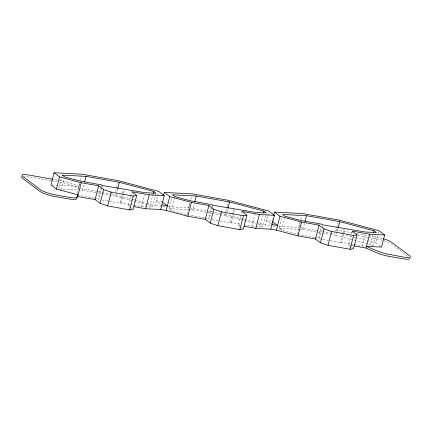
<?xml version="1.0" encoding="UTF-8"?>
<svg xmlns="http://www.w3.org/2000/svg" width="432" height="432" viewBox="0 0 432 432"><rect width="100%" height="100%" fill="white"/><g stroke="black" fill="none" stroke-linecap="round" stroke-linejoin="round"><path stroke-width="0.32" stroke-dasharray="2.16 1.62" d="M58.806 188.379L61.744 177.023M61.906 176.391L62.23 175.133M61.366 189.562L63.979 179.469M76.972 193.725L79.747 183.001M79.796 183.163L78.516 188.093L73.802 185.954A12.139 2.171 14.6 0 0 62.197 182.671L59.557 182.207M80.455 180.608L81.61 176.132M59.303 189.043L82.501 190.237L84.132 183.929M101.893 188.093L98.955 199.444L98.129 198.817L101.066 187.466M101.228 186.835L101.558 185.571M102.055 187.461L102.546 185.566M115.636 191.419L117.752 183.217M102.087 193.736L115.792 196.182L117.59 189.243M123.439 193.914L120.992 203.38L120.166 202.754L122.45 193.919M122.612 193.288L123.428 190.134M123.601 193.288L124.578 189.502M130.631 207.49L128.153 205.61L130.437 196.781M130.599 196.15L131.414 192.996M133.839 205.189L141.647 206.588L144.585 195.232M155.925 193.898L152.501 207.144L150.104 205.33L153.041 193.973M146.696 203.072L155.153 205.324L158.582 192.067M160.963 205.151L160.661 206.307L155.153 205.324M204.417 217.787L186.835 214.65L171.234 210.487L168.831 208.672L171.607 197.948M171.234 210.487L174.658 197.24M186.835 214.65L189.772 203.294M189.853 203.342L188.708 207.76L168.01 206.69M190.831 199.557L191.646 196.403M190.701 209.801L192.688 209.903L194.324 203.596M212.085 207.754L209.147 219.11L208.321 218.484L210.929 208.391M212.247 207.122L212.738 205.232M220.39 213.408L225.007 214.234L225.499 212.344M225.661 211.712L226.805 207.295M226.967 206.663L228.436 200.988M220.109 214.796L225.985 215.843L226.476 213.953M227.129 211.426L227.783 208.904M233.631 213.581L231.185 223.042L230.359 222.415L233.944 208.537M233.793 212.949L234.77 209.164M240.824 227.151L238.345 225.277L241.769 212.031M244.031 224.856L251.84 226.249L255.269 213.003M265.631 215.455L262.694 226.811L260.296 224.991L262.742 215.53M256.889 222.734L265.345 224.991L267.656 216.049M267.818 215.428L268.612 212.344M271.598 223.079L270.853 225.974L265.345 224.991M272.689 218.878L272.052 221.346L266.539 220.363L271.058 223.787M314.609 237.449L297.027 234.311L281.421 230.153L279.023 228.334L281.799 217.609M281.421 230.153L284.521 218.165M297.027 234.311L300.127 222.329M300.208 222.372L298.901 227.421L278.197 226.352M300.861 219.85L301.676 216.697M299.57 229.397L302.881 229.565L304.511 223.258M321.932 239.236L319.34 238.772L318.514 238.145L321.122 228.053M319.34 238.772L321.948 228.679M322.11 228.047L322.763 225.526M335.815 231.525L338.126 222.577M330.302 234.457L336.177 235.505L337.97 228.566M343.494 234.506L341.377 242.703L340.551 242.077L342.506 234.511M342.668 233.879L343.813 229.462M343.656 233.874L344.801 229.457M351.016 246.807L348.538 244.939L350.822 236.11M351.47 233.582L351.799 232.324M354.218 244.517L362.032 245.911L364.97 234.56M372.886 246.472L370.489 244.658L373.421 233.302M373.048 245.84L375.986 234.49M380.5 246.337L375.986 242.919L378.961 231.412M52.256 184.982L78.97 186.359L74.223 184.324A12.139 2.171 14.6 0 0 62.624 181.04L53.384 179.393M162.664 206.415L167.341 206.653M141.647 206.588L152.501 207.144M168.831 208.672L190.042 209.768M272.857 226.076L275.53 226.211M251.84 226.249L262.694 226.811M279.023 228.334L298.906 229.36M362.032 245.911L365.861 246.11M50.976 180.706L29.182 176.888A12.139 2.171 14.5 0 0 24.224 176.321M51.635 180.819L56.916 181.742M358.155 235.602L376.277 238.847A12.139 2.171 14.5 0 1 382.342 240.246M161.86 201.685L156.352 200.702L160.866 204.12M80.498 188.449L97.659 191.511M98.318 191.624L110.857 193.865M111.515 193.984L131.733 199.082M189.373 207.873L206.528 210.935M207.187 211.054L219.731 213.295M300.883 227.772L318.044 230.834M318.703 230.953L335.2 233.896M82.501 190.237L101.434 193.617M192.688 209.903L211.621 213.278M212.274 213.397L219.456 214.677M302.881 229.565L321.813 232.945M322.466 233.059L329.648 234.344M77.296 195.102L94.225 198.121M94.873 198.239L98.129 198.817M120.166 202.754L129.929 204.493M130.583 204.611L133.186 205.076M205.065 217.901L208.321 218.484M230.359 222.415L240.122 224.159M315.257 237.568L318.514 238.145M340.551 242.077L350.314 243.821M350.968 243.94L353.57 244.404M102.195 200.021L120.992 203.38M212.387 219.688L231.185 223.042M322.58 239.35L329.708 240.624M330.356 240.737L341.377 242.703M128.153 205.61L129.449 205.843M238.345 225.277L239.641 225.509M348.538 244.939L349.828 245.171M350.476 245.284L353.068 245.749M352.966 232.897L343.732 231.223A12.139 2.16 14.6 0 0 336.263 231.071M356.924 233.609L368.134 235.634M368.793 235.753L376.704 237.184A12.139 2.171 14.5 0 1 382.768 238.588M346.059 234.938L352.566 236.671M353.214 236.844L355.169 237.368M355.817 237.541L366.876 240.489M367.529 240.662L375.986 242.919M336.177 235.505L367.897 243.967M368.545 244.139L370.489 244.658M225.007 214.234L244.528 219.44M245.176 219.613L256.235 222.561M225.985 215.843L255.766 223.781M258.352 224.473L260.296 224.991M132.381 199.255L134.336 199.773M134.984 199.951L146.043 202.9M115.792 196.182L146.864 204.466M147.512 204.638L150.104 205.33M351.513 247.18L352.507 247.925M241.321 227.529L242.309 228.28M131.128 207.868L132.116 208.618M407.689 256.306L389.983 243.065A12.139 2.171 14.5 0 0 382.941 240.419"/><path stroke-width="0.65" d="M133.979 206.653L145.633 208.732L160.672 209.509L164.263 195.631L158.744 191.446L118.406 180.695L82.107 174.215L54.059 172.768L50.917 184.912L56.441 189.092L78.068 194.859L76.653 197.478A12.139 2.171 14.5 0 1 69.179 197.343L55.739 194.94A12.139 2.171 14.5 0 1 40.592 189.848L22.739 176.326A12.139 2.171 14.5 0 1 29.624 175.16L52.726 179.275M56.441 189.092L59.578 176.947L54.059 172.768M77.62 196.598L81.211 182.72L98.69 185.836L103.648 189.594L111.218 192.137L133.256 196.074L136.701 195.491L133.11 209.369L129.665 209.947L107.66 205.907L100.084 203.359L95.132 199.6L77.62 196.598L76.237 199.098A12.139 2.171 14.5 0 1 68.758 198.958L55.301 196.625A12.139 2.171 14.5 0 1 40.154 191.527L22.291 178.049A12.139 2.171 14.5 0 1 21.703 176.747M84.618 182.039L86.087 176.364L119.383 182.304L153.689 191.452L156.092 193.266L145.238 192.71L102.546 185.566L101.72 184.945L80.233 181.111L64.627 176.947L62.23 175.133L86.087 176.364M95.132 199.6L98.69 185.836M100.084 203.359L103.648 189.594M107.66 205.907L111.218 192.137M117.752 188.611L119.383 182.304M129.665 209.947L133.256 196.074M145.633 208.732L149.218 194.854L164.263 195.631M153.203 193.342L153.689 191.452M163.453 195.518L164.252 192.429L192.299 193.882L228.598 200.356L268.931 211.113L274.455 215.293L270.864 229.171L255.825 228.393L244.172 226.314M160.672 209.509L166.18 210.492L169.771 196.614L164.252 192.429M187.812 216.259L191.403 202.381L208.877 205.502L213.835 209.255L221.411 211.804L243.448 215.735L246.888 215.152L243.302 229.03L239.857 229.613L217.82 225.682L210.249 223.133L205.292 219.375L187.812 216.259L166.18 210.492M194.81 201.701L196.279 196.025L229.576 201.965L263.882 211.113L266.285 212.933L255.431 212.371L212.738 205.232L211.912 204.606L190.426 200.772L174.82 196.609L172.422 194.794L196.279 196.025M205.292 219.375L208.877 205.502M210.249 223.133L213.835 209.255M217.82 225.682L221.411 211.804M227.945 208.273L229.576 201.965M239.857 229.613L243.448 215.735M255.825 228.393L259.411 214.515L274.455 215.293M263.396 213.008L263.882 211.113M273.645 215.179L274.444 212.096L302.492 213.543L338.791 220.018L379.123 230.774L384.647 234.954L381.505 247.099L366.46 246.321L377.789 251.213A12.139 2.171 14.5 0 0 386.408 253.865L402.818 256.916A12.139 2.171 14.5 0 0 409.709 255.755L390.409 241.407A12.139 2.171 14.5 0 0 383.368 238.761M270.864 229.171L276.372 230.153L279.963 216.275L274.444 212.096M298.004 235.921L301.595 222.043L319.07 225.164L324.027 228.917L331.603 231.466L353.641 235.397L357.08 234.819L353.5 248.67L350.055 249.253L328.018 245.338L320.441 242.789L315.484 239.042L298.004 235.921L276.372 230.153M305.003 221.368L306.472 215.687L339.768 221.627L374.074 230.78L376.472 232.594L365.623 232.033L322.931 224.894L322.105 224.267L300.618 220.433L285.012 216.275L282.614 214.456L306.472 215.687M315.484 239.042L319.07 225.164M320.441 242.789L324.027 228.917M328.018 245.338L331.603 231.466M338.137 227.939L339.768 221.627M350.055 249.253L353.641 235.397M409.957 258.25A12.139 2.171 14.5 0 1 402.376 258.665L388.919 256.333A12.139 2.171 14.5 0 1 377.314 253.066L366.012 248.06L369.603 234.182L384.647 234.954M373.588 232.67L374.074 230.78M149.218 194.854L131.744 191.732L136.701 195.491M259.411 214.515L241.931 211.399L246.888 215.152M369.603 234.182L352.123 231.061L357.08 234.819M161.87 204.881L167.378 205.864L162.362 202.063M272.063 224.543L277.571 225.526L272.549 221.729M353.716 245.862L366.012 248.06M279.963 216.275L301.595 222.043M169.771 196.614L191.403 202.381M59.578 176.947L81.211 182.72"/></g></svg>
